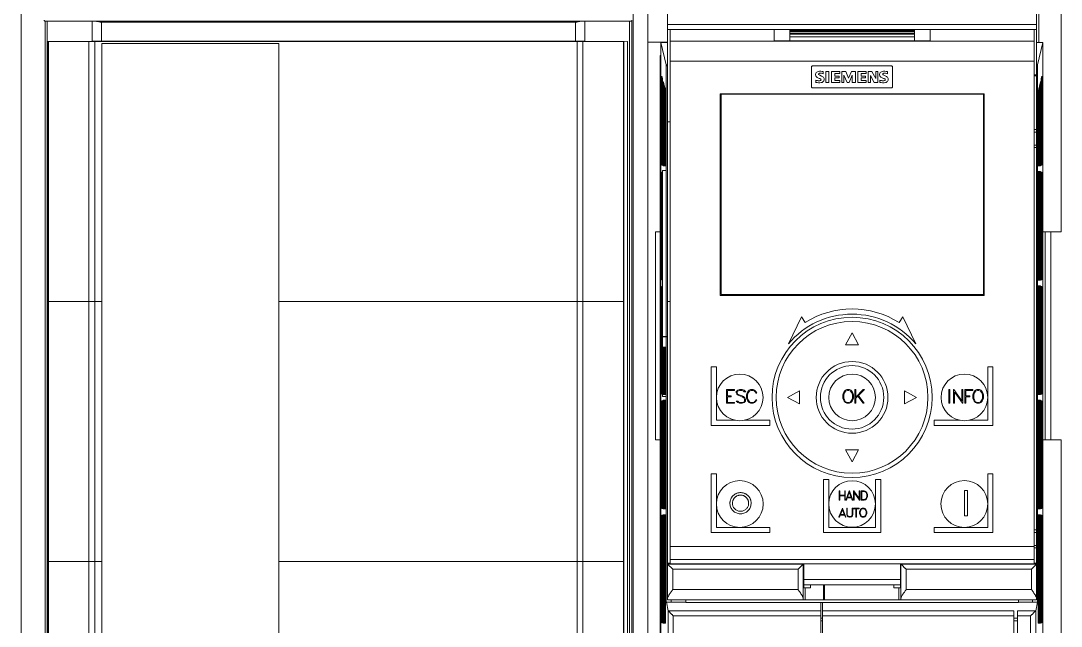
# Model space of a CAD drawing. Header units: millimetres. Extents: x 37984 to 70752, y 14140 to 37584.
# Drawn here: x 39646.4 to 39846.5, y 19524.9 to 19641.3 of the extents above; entities that cross this region are included whole.
import ezdxf

# ---------------------------------------------------------------- set-up
doc = ezdxf.new("R2010")
doc.units = ezdxf.units.MM
doc.set_wipeout_variables(frame=1)
doc.layers.add('000-PI-Oprema', color=30, linetype='Continuous', lineweight=5)
doc.layers.add('000-SI-Oprema', color=30, linetype='Continuous', lineweight=5)

# ---------------------------------------------------------------- blocks, each defined once
blk = doc.blocks.new('6SL3220-3YE3X-1XXX')
blk.add_wipeout([(0, 31.9), (0, 165.4), (35.74, 165.4), (34.64, 166.78), (33.18, 167.6), (31.4, 167.91), (-3.6, 167.91), (-3.6, 169.1), (-3.53, 170.1), (-3.38, 170.1), (-3.38, 171.1), (-3.5, 171.1), (-3.5, 606.71), (2.92, 606.71), (2.92, 618.6), (26.16, 618.6), (26.6, 623.52), (27.58, 624.49), (28.9, 624.9), (163.9, 624.9), (165.22, 624.49), (166.2, 623.52), (166.64, 618.6), (189.88, 618.6), (189.88, 606.71), (196.5, 606.7), (196.5, 474.4), (194.75, 474.4), (194.5, 434.4), (196.5, 434.4), (196.5, 171.1), (196.18, 171.1), (196.18, 170.1), (196.33, 170.1), (196.4, 169.1), (196.4, 167.91), (161.4, 167.91), (159.72, 167.62), (158.17, 166.74), (157.06, 165.4), (193, 165.4), (193, 35.9), (192.76, 34.29), (192.04, 32.94), (191.99, 32.98), (190.9, 31.83), (189.54, 31.15), (188, 30.9), (148.9, 30.9), (148.9, 29.9), (147.75, 29.69), (146.78, 29.02), (146.12, 28.05), (145.9, 26.9), (145.9, 12.9), (146.12, 11.74), (146.78, 10.78), (147.73, 10.14), (148.9, 9.9), (150.07, 9.66), (151.02, 9.02), (151.69, 8.04), (151.9, 6.9), (151.9, 5.1), (151.64, 3.84), (150.92, 2.84), (149.8, 2.2), (146.1, 1.1), (142.4, 0), (141.5, -0.1), (136.4, -0.1), (135.5, 0), (128.1, 2.2), (126.98, 2.83), (126.27, 3.9), (126, 5.1), (126, 6.9), (126.23, 8.05), (126.88, 9.02), (127.88, 9.67), (130.13, 10.13), (131.12, 10.78), (131.77, 11.73), (132, 12.9), (132, 26.9), (131.76, 28.05), (131.12, 29.02), (130.13, 29.68), (129, 29.9), (129, 30.9), (57.3, 30.9), (57.3, 29.9), (56.17, 29.68), (55.18, 29.02), (54.56, 28.04), (54.3, 26.9), (54.3, 12.9), (54.54, 11.72), (55.18, 10.78), (56.19, 10.11), (57.3, 9.9), (58.5, 9.65), (59.42, 9.02), (60.05, 8.05), (60.3, 6.9), (60.3, 5.1), (60.06, 3.82), (59.27, 2.78), (58.2, 2.2), (54.5, 1.1), (50.8, 0), (49.9, -0.1), (44.8, -0.1), (43.9, 0), (40.2, 1.1), (36.5, 2.2), (35.4, 2.83), (34.66, 3.82), (34.4, 5.06), (34.4, 6.9), (34.62, 8.03), (35.28, 9.02), (36.29, 9.68), (37.4, 9.9), (38.55, 10.11), (39.52, 10.78), (40.17, 11.76), (40.4, 12.9), (40.4, 26.9), (40.17, 28.06), (39.52, 29.02), (38.55, 29.69), (37.4, 29.9), (37.4, 30.9), (3, 30.9), (1.42, 31.15)]).dxf.layer = '000-PI-Oprema'
at = {"layer": '000-PI-Oprema', "ltscale": 0.25}
for p, q in [((-3.5, 171.1), (-3.5, 606.7)), ((196.5, 474.4), (196.5, 606.7)), ((114.19, 510.9), (114.19, 553.41)), ((114.2, 209.5), (114.2, 539.87)), ((117, 383.1), (117, 539.87)), ((192.2, 510.8), (192.2, 539.87)), ((120.78, 403.6), (120.78, 516.53)), ((191.78, 490.6), (191.78, 516.53)), ((0.93, 514.9), (113.95, 514.9)), ((1.1, 177.57), (1.1, 514.9)), ((1.5, 177.64), (1.5, 514.9)), ((10.1, 511.09), (10.1, 514.9)), ((10.94, 514.9), (10.82, 514.9)), ((11.05, 514.88), (10.94, 514.9)), ((11.17, 514.87), (11.05, 514.88)), ((11.29, 514.84), (11.17, 514.87)), ((11.42, 514.82), (11.29, 514.84)), ((11.54, 514.79), (11.42, 514.82)), ((11.66, 514.76), (11.54, 514.79)), ((11.78, 514.73), (11.66, 514.76)), ((11.9, 514.7), (11.78, 514.73)), ((11.9, 514.7), (103.1, 514.7)), ((11.9, 511.1), (11.9, 514.7)), ((103.1, 514.7), (103.22, 514.73)), ((103.1, 511.1), (103.1, 514.7)), ((103.22, 514.73), (103.34, 514.76)), ((103.34, 514.76), (103.46, 514.79)), ((103.46, 514.79), (103.58, 514.82)), ((103.58, 514.82), (103.71, 514.84)), ((103.71, 514.84), (103.83, 514.87)), ((103.83, 514.87), (103.95, 514.88)), ((103.95, 514.88), (104.06, 514.9)), ((104.06, 514.9), (104.18, 514.9)), ((104.9, 511.09), (104.9, 514.9)), ((113.5, 209.5), (113.5, 514.9)), ((113.9, 209.5), (113.9, 514.9)), ((120.78, 514.3), (191.78, 514.3)), ((120.78, 513.3), (121.28, 513.3)), ((121.28, 513.35), (191.28, 513.35)), ((121.28, 410.56), (121.28, 513.35)), ((141.28, 511.15), (141.28, 513.35)), ((144.28, 513.29), (168.28, 513.29)), ((144.28, 511.15), (144.28, 513.29)), ((144.28, 513.28), (168.28, 513.28)), ((144.28, 513.17), (168.28, 513.17)), ((144.28, 512.97), (168.28, 512.97)), ((144.28, 512.96), (168.28, 512.96)), ((144.28, 512.86), (168.28, 512.86)), ((144.28, 512.55), (168.28, 512.55)), ((144.28, 512.53), (168.28, 512.53)), ((144.28, 512.44), (168.28, 512.44)), ((168.28, 512.97), (168.28, 513.29)), ((168.28, 512.96), (168.28, 512.97)), ((168.28, 512.86), (168.28, 512.96)), ((168.28, 512.55), (168.28, 512.86)), ((168.28, 512.53), (168.28, 512.55)), ((168.28, 512.44), (168.28, 512.53)), ((168.28, 511.93), (168.28, 512.44)), ((171.28, 511.15), (171.28, 513.35)), ((191.28, 410.56), (191.28, 513.35)), ((191.28, 513.3), (191.78, 513.3)), ((1.62, 511), (112.38, 511)), ((1.62, 211), (1.62, 511)), ((1.7, 211), (1.7, 511)), ((10.1, 511.09), (1.91, 511)), ((9.5, 211), (9.5, 511)), ((10.61, 211), (10.61, 511)), ((11.9, 511.1), (103.1, 511.1)), ((12, 510.6), (46, 510.6)), ((12, 211.6), (12, 510.6)), ((46, 211.6), (46, 510.6)), ((103.39, 211), (103.39, 511)), ((104.5, 211), (104.5, 511)), ((113.09, 511), (104.9, 511.09)), ((112.3, 211), (112.3, 511)), ((112.38, 211), (112.38, 511)), ((113.09, 211), (113.09, 511)), ((114.19, 510.9), (114.2, 510.9)), ((117, 510.9), (120.78, 510.9)), ((120.54, 506.5), (119.5, 510.8)), ((119.5, 510.8), (120.78, 510.8)), ((119.5, 372.3), (119.5, 510.8)), ((121.28, 511.06), (191.28, 511.06)), ((141.28, 511.15), (171.28, 511.15)), ((144.28, 511.93), (168.28, 511.93)), ((168.28, 511.15), (168.28, 511.93)), ((191.78, 510.8), (193, 510.8)), ((191.96, 506.5), (193, 510.8)), ((193, 372.3), (193, 510.8)), ((119.4, 508.3), (119.5, 508.3)), ((119.4, 372.3), (119.4, 508.3)), ((120.54, 506.5), (120.78, 506.5)), ((120.55, 506.46), (120.54, 506.5)), ((120.58, 506.43), (120.55, 506.46)), ((120.55, 486.2), (120.55, 506.46)), ((120.61, 506.4), (120.58, 506.43)), ((120.65, 506.36), (120.61, 506.4)), ((120.69, 506.32), (120.65, 506.36)), ((120.78, 506.23), (120.69, 506.32)), ((121.28, 507.25), (191.28, 507.25)), ((148.68, 506.31), (163.88, 506.31)), ((191.78, 506.5), (191.96, 506.5)), ((191.78, 506.29), (191.81, 506.32)), ((191.81, 506.32), (191.85, 506.35)), ((191.85, 506.35), (191.88, 506.38)), ((191.88, 506.38), (191.91, 506.41)), ((191.91, 506.41), (191.93, 506.44)), ((191.93, 506.44), (191.95, 506.46)), ((191.96, 506.5), (191.95, 506.46)), ((191.95, 403.2), (191.95, 506.46)), ((119.82, 503.92), (119.72, 504.32)), ((119.72, 487.2), (119.72, 504.32)), ((148.48, 502.31), (148.48, 506.1)), ((150.43, 504.37), (150.05, 504.54)), ((150.74, 504.81), (150.74, 505.22)), ((151.22, 505.23), (151.84, 505.23)), ((151.22, 503.1), (151.22, 505.23)), ((151.84, 503.1), (151.84, 505.23)), ((152.34, 505.23), (153.92, 505.23)), ((152.34, 503.1), (152.34, 505.23)), ((152.97, 504.85), (153.92, 504.85)), ((152.97, 504.37), (152.97, 504.85)), ((152.97, 504.37), (153.8, 504.37)), ((153.8, 504), (153.8, 504.37)), ((153.92, 504.85), (153.92, 505.23)), ((154.3, 505.23), (155.07, 505.23)), ((154.3, 503.1), (154.3, 505.23)), ((155.31, 503.1), (154.72, 504.51)), ((154.72, 503.1), (154.72, 504.51)), ((155.62, 503.94), (155.07, 505.23)), ((155.62, 503.94), (156.17, 505.23)), ((155.71, 503.1), (156.31, 504.51)), ((156.17, 505.23), (156.93, 505.23)), ((156.31, 503.1), (156.31, 504.51)), ((156.93, 503.1), (156.93, 505.23)), ((157.41, 505.23), (158.98, 505.23)), ((157.41, 503.1), (157.41, 505.23)), ((158.03, 504.85), (158.98, 504.85)), ((158.03, 504.37), (158.03, 504.85)), ((158.03, 504.37), (158.86, 504.37)), ((158.86, 504), (158.86, 504.37)), ((158.98, 504.85), (158.98, 505.23)), ((159.36, 505.23), (160.06, 505.23)), ((159.36, 503.1), (159.36, 505.23)), ((160.56, 503.1), (159.8, 504.46)), ((159.8, 503.1), (159.8, 504.46)), ((160.82, 503.9), (160.06, 505.23)), ((160.82, 505.23), (161.23, 505.23)), ((160.82, 503.9), (160.82, 505.23)), ((161.23, 503.1), (161.23, 505.23)), ((162.76, 504.37), (162.38, 504.54)), ((163.07, 504.81), (163.07, 505.22)), ((164.08, 502.31), (164.08, 506.1)), ((191.28, 504.6), (191.78, 504.6)), ((191.28, 504.4), (191.78, 504.4)), ((192.68, 503.92), (192.78, 504.32)), ((192.78, 487.2), (192.78, 504.32)), ((119.82, 487.2), (119.82, 503.92)), ((120.06, 502.92), (119.96, 503.33)), ((119.96, 487.1), (119.96, 503.33)), ((120.06, 487.1), (120.06, 502.92)), ((120.18, 502.43), (120.08, 502.83)), ((120.08, 487.1), (120.08, 502.83)), ((120.18, 487.1), (120.18, 502.43)), ((120.3, 501.94), (120.2, 502.34)), ((120.2, 487.1), (120.2, 502.34)), ((149.28, 503.15), (149.28, 503.59)), ((151.22, 503.1), (151.84, 503.1)), ((152.34, 503.1), (153.92, 503.1)), ((152.97, 504), (153.8, 504)), ((152.97, 503.5), (152.97, 504)), ((152.97, 503.5), (153.92, 503.5)), ((153.92, 503.1), (153.92, 503.5)), ((154.3, 503.1), (154.72, 503.1)), ((155.31, 503.1), (155.71, 503.1)), ((156.31, 503.1), (156.93, 503.1)), ((157.41, 503.1), (158.98, 503.1)), ((158.03, 504), (158.86, 504)), ((158.03, 503.5), (158.03, 504)), ((158.03, 503.5), (158.98, 503.5)), ((158.98, 503.1), (158.98, 503.5)), ((159.36, 503.1), (159.8, 503.1)), ((160.56, 503.1), (161.23, 503.1)), ((161.62, 503.15), (161.62, 503.59)), ((192.2, 501.94), (192.3, 502.34)), ((192.3, 487.1), (192.3, 502.34)), ((192.32, 502.43), (192.42, 502.83)), ((192.32, 487.1), (192.32, 502.43)), ((192.42, 487.1), (192.42, 502.83)), ((192.44, 502.92), (192.54, 503.33)), ((192.44, 487.1), (192.44, 502.92)), ((192.54, 487.1), (192.54, 503.33)), ((192.68, 487.2), (192.68, 503.92)), ((120.3, 487.1), (120.3, 501.94)), ((120.42, 501.44), (120.32, 501.85)), ((120.32, 487.1), (120.32, 501.85)), ((120.42, 487.1), (120.42, 501.44)), ((130.88, 500.96), (181.68, 500.96)), ((130.88, 462.15), (130.88, 500.96)), ((131.08, 500.85), (181.58, 500.85)), ((131.08, 462.36), (131.08, 500.85)), ((148.68, 502.1), (163.88, 502.1)), ((181.58, 462.36), (181.58, 500.85)), ((181.68, 462.15), (181.68, 500.96)), ((192.08, 501.44), (192.18, 501.85)), ((192.08, 487.1), (192.08, 501.44)), ((192.18, 487.1), (192.18, 501.85)), ((192.2, 487.1), (192.2, 501.94)), ((120.78, 495.53), (121.28, 495.53)), ((191.28, 494.1), (191.78, 494.1)), ((191.28, 493.6), (191.78, 493.6)), ((191.28, 491.1), (191.78, 491.1)), ((191.28, 490.6), (191.78, 490.6)), ((191.78, 417.1), (191.78, 490.6)), ((119.72, 487.2), (119.82, 487.2)), ((119.96, 487.1), (120.06, 487.1)), ((120.08, 487.1), (120.18, 487.1)), ((120.2, 487.1), (120.3, 487.1)), ((120.32, 487.1), (120.42, 487.1)), ((192.08, 487.1), (192.18, 487.1)), ((192.2, 487.1), (192.3, 487.1)), ((192.32, 487.1), (192.42, 487.1)), ((192.44, 487.1), (192.54, 487.1)), ((192.68, 487.2), (192.78, 487.2)), ((119.72, 485.9), (119.8, 485.9)), ((119.72, 465.2), (119.72, 485.9)), ((119.8, 486.2), (120.55, 486.2)), ((119.8, 454.3), (119.8, 486.2)), ((120.5, 454.3), (120.5, 486.2)), ((192.08, 486), (192.18, 486)), ((192.08, 465.1), (192.08, 486)), ((192.18, 465.1), (192.18, 486)), ((192.2, 486), (192.3, 486)), ((192.2, 465.1), (192.2, 486)), ((192.3, 465.1), (192.3, 486)), ((192.32, 486), (192.42, 486)), ((192.32, 465.1), (192.32, 486)), ((192.42, 465.1), (192.42, 486)), ((192.44, 486), (192.54, 486)), ((192.44, 465.1), (192.44, 486)), ((192.54, 465.1), (192.54, 486)), ((192.68, 485.9), (192.78, 485.9)), ((192.68, 465.2), (192.68, 485.9)), ((192.78, 465.2), (192.78, 485.9)), ((118.5, 474.4), (119.5, 474.4)), ((118.5, 434.4), (118.5, 474.4)), ((193, 474.4), (196.5, 474.4)), ((193.4, 434.4), (193.4, 474.4)), ((194.5, 434.4), (194.5, 474.4)), ((119.72, 465.2), (119.8, 465.2)), ((192.08, 465.1), (192.18, 465.1)), ((192.2, 465.1), (192.3, 465.1)), ((192.32, 465.1), (192.42, 465.1)), ((192.44, 465.1), (192.54, 465.1)), ((192.68, 465.2), (192.78, 465.2)), ((119.72, 463.9), (119.8, 463.9)), ((119.72, 443.2), (119.72, 463.9)), ((131.08, 462.36), (181.58, 462.36)), ((192.08, 464), (192.18, 464)), ((192.08, 443.1), (192.08, 464)), ((192.18, 443.1), (192.18, 464)), ((192.2, 464), (192.3, 464)), ((192.2, 443.1), (192.2, 464)), ((192.3, 443.1), (192.3, 464)), ((192.32, 464), (192.42, 464)), ((192.32, 443.1), (192.32, 464)), ((192.42, 443.1), (192.42, 464)), ((192.44, 464), (192.54, 464)), ((192.44, 443.1), (192.44, 464)), ((192.54, 443.1), (192.54, 464)), ((192.68, 463.9), (192.78, 463.9)), ((192.68, 443.2), (192.68, 463.9)), ((192.78, 443.2), (192.78, 463.9)), ((1.62, 461), (12, 461)), ((46, 461), (103.39, 461)), ((46, 461), (103.39, 461)), ((103.39, 461), (104.5, 461)), ((103.39, 461), (104.5, 461)), ((104.5, 461), (112.3, 461)), ((104.5, 461), (112.3, 461)), ((112.3, 461), (112.38, 461)), ((112.3, 461), (112.38, 461)), ((120.78, 461.03), (121.28, 461.03)), ((130.88, 462.15), (181.68, 462.15)), ((144.03, 452.86), (146.53, 458.06)), ((147.23, 456.95), (146.53, 458.06)), ((165.33, 456.95), (166.03, 458.06)), ((168.53, 452.86), (166.03, 458.06)), ((119.8, 454.3), (120.78, 454.3)), ((119.82, 454.2), (119.82, 454.3)), ((119.88, 454.2), (119.88, 454.3)), ((155.03, 452.65), (156.28, 454.95)), ((157.53, 452.65), (156.28, 454.95)), ((119.8, 454.2), (120.78, 454.2)), ((119.8, 442.7), (119.8, 454.2)), ((120.5, 442.7), (120.5, 454.2)), ((155.03, 452.65), (157.53, 452.65)), ((119.89, 452.2), (119.99, 452.2)), ((119.89, 443.1), (119.89, 452.2)), ((119.99, 443.1), (119.99, 452.2)), ((120.01, 452.2), (120.12, 452.2)), ((120.01, 443.1), (120.01, 452.2)), ((120.12, 443.1), (120.12, 452.2)), ((120.14, 452.2), (120.24, 452.2)), ((120.14, 443.1), (120.14, 452.2)), ((120.24, 443.1), (120.24, 452.2)), ((120.27, 452.2), (120.37, 452.2)), ((120.27, 443.1), (120.27, 452.2)), ((120.37, 443.1), (120.37, 452.2)), ((129.18, 448.45), (130.18, 448.45)), ((129.18, 437.15), (129.18, 448.45)), ((130.18, 438.15), (130.18, 448.45)), ((182.38, 448.45), (183.38, 448.45)), ((182.38, 438.15), (182.38, 448.45)), ((183.38, 437.15), (183.38, 448.45)), ((119.72, 443.2), (119.8, 443.2)), ((119.8, 442.7), (120.55, 442.7)), ((119.89, 443.1), (119.99, 443.1)), ((120.01, 443.1), (120.12, 443.1)), ((120.14, 443.1), (120.24, 443.1)), ((120.27, 443.1), (120.37, 443.1)), ((120.55, 403.2), (120.55, 442.7)), ((132.11, 444.07), (133.65, 444.07)), ((132.11, 441.42), (132.11, 444.07)), ((132.29, 443.89), (133.65, 443.89)), ((132.29, 442.83), (132.29, 443.89)), ((132.29, 442.83), (133.03, 442.83)), ((132.29, 442.66), (133.03, 442.66)), ((132.29, 441.6), (132.29, 442.66)), ((133.03, 442.66), (133.03, 442.83)), ((133.65, 443.89), (133.65, 444.07)), ((134.01, 443.68), (134.28, 443.94)), ((134.01, 443.41), (134.01, 443.68)), ((134.14, 443.16), (134.01, 443.41)), ((134.27, 443.03), (134.14, 443.16)), ((134.19, 443.66), (134.3, 443.77)), ((134.19, 443.43), (134.19, 443.66)), ((134.31, 443.2), (134.19, 443.43)), ((134.53, 442.9), (134.27, 443.03)), ((134.28, 443.94), (134.66, 444.07)), ((134.3, 443.77), (134.66, 443.89)), ((134.55, 443.08), (134.31, 443.2)), ((135.14, 442.66), (134.53, 442.9)), ((135.17, 442.83), (134.55, 443.08)), ((134.66, 444.07), (135.16, 444.07)), ((134.66, 443.89), (135.15, 443.89)), ((135.34, 442.56), (135.14, 442.66)), ((135.38, 443.77), (135.15, 443.89)), ((135.54, 443.94), (135.16, 444.07)), ((135.42, 442.71), (135.17, 442.83)), ((135.38, 442.53), (135.34, 442.56)), ((135.51, 443.64), (135.38, 443.77)), ((135.5, 442.42), (135.38, 442.53)), ((135.57, 442.56), (135.42, 442.71)), ((135.62, 442.18), (135.5, 442.42)), ((135.51, 443.64), (135.84, 443.64)), ((135.84, 443.64), (135.54, 443.94)), ((135.67, 442.45), (135.57, 442.56)), ((135.8, 442.2), (135.67, 442.45)), ((136, 443.05), (136.13, 443.43)), ((136, 442.43), (136, 443.05)), ((136.13, 442.06), (136, 442.43)), ((136.13, 443.43), (136.25, 443.69)), ((136.18, 443.05), (136.3, 443.41)), ((136.18, 442.44), (136.18, 443.05)), ((136.3, 442.08), (136.18, 442.44)), ((136.25, 443.69), (136.51, 443.94)), ((136.3, 443.41), (136.54, 443.77)), ((136.51, 443.94), (136.76, 444.07)), ((136.54, 443.77), (136.78, 443.89)), ((136.76, 444.07), (137.27, 444.07)), ((136.78, 443.89), (137.26, 443.89)), ((137.49, 443.77), (137.26, 443.89)), ((137.53, 443.94), (137.27, 444.07)), ((137.61, 443.65), (137.49, 443.77)), ((137.78, 443.69), (137.53, 443.94)), ((137.74, 443.4), (137.61, 443.65)), ((137.74, 443.4), (137.93, 443.4)), ((137.93, 443.4), (137.78, 443.69)), ((143.88, 442.56), (146.18, 443.81)), ((146.18, 441.31), (143.88, 442.56)), ((146.18, 441.31), (146.18, 443.81)), ((154.5, 443.05), (154.63, 443.43)), ((154.5, 442.43), (154.5, 443.05)), ((154.63, 442.06), (154.5, 442.43)), ((154.63, 443.43), (154.75, 443.69)), ((154.67, 443.05), (154.8, 443.41)), ((154.67, 442.44), (154.67, 443.05)), ((154.8, 442.08), (154.67, 442.44)), ((154.75, 443.69), (155, 443.94)), ((154.8, 443.41), (155.04, 443.77)), ((155, 443.94), (155.26, 444.07)), ((155.04, 443.77), (155.39, 443.89)), ((155.26, 444.07), (155.77, 444.07)), ((155.39, 443.89), (155.63, 443.89)), ((155.99, 443.77), (155.63, 443.89)), ((156.02, 443.94), (155.77, 444.07)), ((156.23, 443.41), (155.99, 443.77)), ((156.28, 443.69), (156.02, 443.94)), ((156.35, 443.05), (156.23, 443.41)), ((156.23, 442.08), (156.35, 442.44)), ((156.4, 443.43), (156.28, 443.69)), ((156.35, 442.44), (156.35, 443.05)), ((156.53, 443.05), (156.4, 443.43)), ((156.4, 442.06), (156.53, 442.43)), ((156.53, 442.43), (156.53, 443.05)), ((156.82, 444.07), (157, 444.07)), ((156.82, 441.42), (156.82, 444.07)), ((157, 442.62), (158.44, 444.07)), ((157, 442.62), (157, 444.07)), ((157, 442.43), (157.12, 442.56)), ((157, 441.42), (157, 442.43)), ((157.12, 442.56), (157.39, 442.82)), ((157.58, 442.56), (157.39, 442.82)), ((157.5, 442.92), (158.64, 444.07)), ((157.78, 442.56), (157.5, 442.92)), ((158.44, 441.42), (157.58, 442.56)), ((158.63, 441.42), (157.78, 442.56)), ((158.44, 444.07), (158.64, 444.07)), ((168.68, 442.56), (166.38, 443.81)), ((166.38, 441.31), (166.38, 443.81)), ((166.38, 441.31), (168.68, 442.56)), ((174.91, 444.07), (175.08, 444.07)), ((174.91, 441.42), (174.91, 444.07)), ((175.08, 441.42), (175.08, 444.07)), ((175.81, 444.07), (175.85, 444.07)), ((175.81, 441.42), (175.81, 444.07)), ((176.94, 442.56), (175.85, 444.07)), ((176.73, 442.56), (175.98, 443.58)), ((175.98, 441.42), (175.98, 443.58)), ((177.55, 441.42), (176.73, 442.56)), ((177.42, 441.9), (176.94, 442.56)), ((177.42, 444.07), (177.59, 444.07)), ((177.42, 441.9), (177.42, 444.07)), ((177.59, 441.42), (177.59, 444.07)), ((177.99, 444.07), (179.53, 444.07)), ((177.99, 441.42), (177.99, 444.07)), ((178.17, 443.89), (179.53, 443.89)), ((178.17, 442.83), (178.17, 443.89)), ((178.17, 442.83), (178.91, 442.83)), ((178.17, 442.66), (178.91, 442.66)), ((178.17, 442.56), (178.17, 442.66)), ((178.17, 441.42), (178.17, 442.56)), ((178.91, 442.66), (178.91, 442.83)), ((179.5, 443.05), (179.63, 443.43)), ((179.5, 442.43), (179.5, 443.05)), ((179.63, 442.06), (179.5, 442.43)), ((179.53, 443.89), (179.53, 444.07)), ((179.63, 443.43), (179.75, 443.69)), ((179.68, 443.05), (179.8, 443.41)), ((179.68, 442.44), (179.68, 443.05)), ((179.8, 442.08), (179.68, 442.44)), ((179.75, 443.69), (180.01, 443.94)), ((179.8, 443.41), (180.04, 443.77)), ((180.01, 443.94), (180.26, 444.07)), ((180.04, 443.77), (180.4, 443.89)), ((180.26, 444.07), (180.77, 444.07)), ((180.4, 443.89), (180.64, 443.89)), ((181, 443.77), (180.64, 443.89)), ((181.03, 443.94), (180.77, 444.07)), ((181.24, 443.41), (181, 443.77)), ((181.28, 443.69), (181.03, 443.94)), ((181.36, 443.05), (181.24, 443.41)), ((181.24, 442.08), (181.36, 442.44)), ((181.41, 443.43), (181.28, 443.69)), ((181.36, 442.44), (181.36, 443.05)), ((181.53, 443.05), (181.41, 443.43)), ((181.41, 442.06), (181.53, 442.43)), ((181.53, 442.43), (181.53, 443.05)), ((192.08, 443.1), (192.18, 443.1)), ((192.2, 443.1), (192.3, 443.1)), ((192.32, 443.1), (192.42, 443.1)), ((192.44, 443.1), (192.54, 443.1)), ((192.68, 443.2), (192.78, 443.2)), ((119.72, 441.9), (119.82, 441.9)), ((119.72, 421.2), (119.72, 441.9)), ((119.82, 421.2), (119.82, 441.9)), ((119.96, 442), (120.06, 442)), ((119.96, 421.1), (119.96, 442)), ((120.06, 421.1), (120.06, 442)), ((120.08, 442), (120.18, 442)), ((120.08, 421.1), (120.08, 442)), ((120.18, 421.1), (120.18, 442)), ((120.2, 442), (120.3, 442)), ((120.2, 421.1), (120.2, 442)), ((120.3, 421.1), (120.3, 442)), ((120.32, 442), (120.42, 442)), ((120.32, 421.1), (120.32, 442)), ((120.42, 421.1), (120.42, 442)), ((132.11, 441.42), (133.65, 441.42)), ((132.29, 441.6), (133.65, 441.6)), ((133.65, 441.42), (133.65, 441.6)), ((134.28, 441.55), (133.98, 441.84)), ((133.98, 441.84), (134.3, 441.84)), ((134.66, 441.42), (134.28, 441.55)), ((134.43, 441.72), (134.3, 441.84)), ((134.67, 441.6), (134.43, 441.72)), ((134.66, 441.42), (135.16, 441.42)), ((134.67, 441.6), (135.15, 441.6)), ((135.15, 441.6), (135.51, 441.72)), ((135.16, 441.42), (135.54, 441.55)), ((135.51, 441.72), (135.62, 441.83)), ((135.54, 441.55), (135.8, 441.81)), ((135.62, 441.83), (135.62, 442.18)), ((135.8, 441.81), (135.8, 442.2)), ((136.25, 441.8), (136.13, 442.06)), ((136.51, 441.55), (136.25, 441.8)), ((136.54, 441.71), (136.3, 442.08)), ((136.76, 441.42), (136.51, 441.55)), ((136.78, 441.6), (136.54, 441.71)), ((136.76, 441.42), (137.27, 441.42)), ((136.78, 441.6), (137.26, 441.6)), ((137.26, 441.6), (137.49, 441.72)), ((137.27, 441.42), (137.53, 441.55)), ((137.49, 441.72), (137.61, 441.83)), ((137.53, 441.55), (137.78, 441.8)), ((137.61, 441.83), (137.74, 442.09)), ((137.74, 442.09), (137.93, 442.09)), ((137.78, 441.8), (137.93, 442.09)), ((154.75, 441.8), (154.63, 442.06)), ((155, 441.55), (154.75, 441.8)), ((155.04, 441.72), (154.8, 442.08)), ((155.26, 441.42), (155, 441.55)), ((155.39, 441.6), (155.04, 441.72)), ((155.26, 441.42), (155.77, 441.42)), ((155.39, 441.6), (155.66, 441.6)), ((155.66, 441.6), (155.99, 441.72)), ((155.77, 441.42), (156.02, 441.55)), ((155.99, 441.72), (156.23, 442.08)), ((156.02, 441.55), (156.28, 441.8)), ((156.28, 441.8), (156.4, 442.06)), ((156.82, 441.42), (157, 441.42)), ((158.44, 441.42), (158.63, 441.42)), ((174.91, 441.42), (175.08, 441.42)), ((175.81, 441.42), (175.98, 441.42)), ((177.55, 441.42), (177.59, 441.42)), ((177.99, 441.42), (178.17, 441.42)), ((179.75, 441.8), (179.63, 442.06)), ((180.01, 441.55), (179.75, 441.8)), ((180.04, 441.72), (179.8, 442.08)), ((180.26, 441.42), (180.01, 441.55)), ((180.4, 441.6), (180.04, 441.72)), ((180.26, 441.42), (180.77, 441.42)), ((180.4, 441.6), (180.67, 441.6)), ((180.67, 441.6), (181, 441.72)), ((180.77, 441.42), (181.03, 441.55)), ((181, 441.72), (181.24, 442.08)), ((181.03, 441.55), (181.28, 441.8)), ((181.28, 441.8), (181.41, 442.06)), ((192.08, 442), (192.18, 442)), ((192.08, 421.1), (192.08, 442)), ((192.18, 421.1), (192.18, 442)), ((192.2, 442), (192.3, 442)), ((192.2, 421.1), (192.2, 442)), ((192.3, 421.1), (192.3, 442)), ((192.32, 442), (192.42, 442)), ((192.32, 421.1), (192.32, 442)), ((192.42, 421.1), (192.42, 442)), ((192.44, 442), (192.54, 442)), ((192.44, 421.1), (192.44, 442)), ((192.54, 421.1), (192.54, 442)), ((192.68, 441.9), (192.78, 441.9)), ((192.68, 421.2), (192.68, 441.9)), ((192.78, 421.2), (192.78, 441.9)), ((129.18, 437.15), (140.48, 437.15)), ((130.18, 438.15), (133.84, 438.15)), ((135.52, 438.15), (140.48, 438.15)), ((140.48, 437.15), (140.48, 438.15)), ((172.08, 438.15), (177.04, 438.15)), ((172.08, 437.15), (172.08, 438.15)), ((172.08, 437.15), (183.38, 437.15)), ((178.72, 438.15), (182.38, 438.15)), ((118.5, 434.4), (119.5, 434.4)), ((193, 434.4), (196.5, 434.4)), ((196.5, 171.1), (196.5, 434.4)), ((156.28, 430.15), (155.03, 432.45)), ((155.03, 432.45), (157.53, 432.45)), ((156.28, 430.15), (157.53, 432.45)), ((129.18, 427.86), (130.18, 427.86)), ((129.18, 416.56), (129.18, 427.86)), ((130.18, 417.56), (130.18, 427.86)), ((150.78, 426.75), (151.78, 426.75)), ((150.78, 416.56), (150.78, 426.75)), ((151.78, 417.56), (151.78, 426.75)), ((160.78, 426.75), (161.78, 426.75)), ((160.78, 417.56), (160.78, 426.75)), ((161.78, 416.56), (161.78, 426.75)), ((182.38, 427.86), (183.38, 427.86)), ((182.38, 422.06), (182.38, 427.86)), ((183.38, 416.56), (183.38, 427.86)), ((134.39, 424.2), (134.49, 424.22)), ((134.49, 424.22), (134.59, 424.23)), ((134.59, 424.23), (134.69, 424.24)), ((134.69, 424.24), (134.78, 424.25)), ((134.78, 424.25), (134.88, 424.25)), ((134.97, 424.24), (134.88, 424.25)), ((135.07, 424.23), (134.97, 424.24)), ((135.17, 424.22), (135.07, 424.23)), ((135.26, 424.2), (135.17, 424.22)), ((153.79, 424.56), (153.9, 424.56)), ((153.79, 422.8), (153.79, 424.56)), ((153.9, 423.74), (153.9, 424.56)), ((154.86, 424.56), (154.98, 424.56)), ((154.86, 423.74), (154.86, 424.56)), ((154.98, 422.8), (154.98, 424.56)), ((155.07, 422.8), (155.74, 424.56)), ((155.39, 423.34), (155.75, 424.25)), ((155.74, 424.56), (155.76, 424.56)), ((156.11, 423.34), (155.75, 424.25)), ((156.44, 422.8), (155.76, 424.56)), ((156.57, 424.56), (156.6, 424.56)), ((156.57, 422.8), (156.57, 424.56)), ((157.65, 423.12), (156.6, 424.56)), ((157.74, 422.8), (156.69, 424.24)), ((156.69, 422.8), (156.69, 424.24)), ((157.65, 424.56), (157.77, 424.56)), ((157.65, 423.12), (157.65, 424.56)), ((157.77, 422.8), (157.77, 424.56)), ((158.03, 424.56), (158.63, 424.56)), ((158.03, 422.8), (158.03, 424.56)), ((158.15, 424.44), (158.61, 424.44)), ((158.15, 422.92), (158.15, 424.44)), ((158.82, 424.37), (158.61, 424.44)), ((158.87, 424.48), (158.63, 424.56)), ((158.96, 424.24), (158.82, 424.37)), ((159.1, 423.87), (158.96, 424.24)), ((159.22, 423.89), (159.09, 424.22)), ((177.88, 424.65), (178.46, 424.65)), ((177.88, 419.75), (177.88, 424.65)), ((178.46, 419.75), (178.46, 424.65)), ((132.79, 422.3), (132.8, 422.4)), ((132.79, 422.2), (132.79, 422.3)), ((132.8, 422.4), (132.81, 422.49)), ((132.81, 422.49), (132.83, 422.59)), ((132.83, 422.59), (132.85, 422.69)), ((132.85, 422.69), (132.87, 422.79)), ((132.87, 422.79), (132.9, 422.88)), ((132.9, 422.88), (132.94, 422.97)), ((132.94, 422.97), (132.98, 423.07)), ((132.98, 423.07), (133.02, 423.16)), ((133.02, 423.16), (133.07, 423.24)), ((133.07, 423.24), (133.13, 423.33)), ((133.13, 423.33), (133.18, 423.41)), ((133.18, 423.41), (133.24, 423.49)), ((133.24, 423.49), (133.3, 423.56)), ((133.27, 422.2), (133.28, 422.28)), ((133.28, 422.35), (133.29, 422.43)), ((133.28, 422.28), (133.28, 422.35)), ((133.29, 422.43), (133.3, 422.5)), ((133.3, 423.56), (133.37, 423.63)), ((133.3, 422.5), (133.32, 422.57)), ((133.32, 422.57), (133.34, 422.65)), ((133.34, 422.65), (133.36, 422.72)), ((133.36, 422.72), (133.39, 422.79)), ((133.37, 423.63), (133.44, 423.7)), ((133.39, 422.79), (133.42, 422.86)), ((133.42, 422.86), (133.45, 422.93)), ((133.44, 423.7), (133.51, 423.76)), ((133.45, 422.93), (133.49, 423)), ((133.49, 423), (133.53, 423.06)), ((133.51, 423.76), (133.59, 423.82)), ((133.53, 423.06), (133.57, 423.12)), ((133.57, 423.12), (133.62, 423.18)), ((133.59, 423.82), (133.67, 423.88)), ((133.62, 423.18), (133.67, 423.24)), ((133.67, 423.88), (133.75, 423.94)), ((133.67, 423.24), (133.72, 423.29)), ((133.72, 423.29), (133.77, 423.34)), ((133.75, 423.94), (133.83, 423.99)), ((133.77, 423.34), (133.82, 423.39)), ((133.82, 423.39), (133.88, 423.44)), ((133.83, 423.99), (133.92, 424.03)), ((133.88, 423.44), (133.94, 423.48)), ((133.92, 424.03), (134.01, 424.08)), ((133.94, 423.48), (134.01, 423.52)), ((134.01, 424.08), (134.11, 424.11)), ((134.01, 423.52), (134.07, 423.56)), ((134.07, 423.56), (134.14, 423.6)), ((134.11, 424.11), (134.2, 424.15)), ((134.14, 423.6), (134.21, 423.63)), ((134.2, 424.15), (134.3, 424.18)), ((134.21, 423.63), (134.28, 423.66)), ((134.28, 423.66), (134.35, 423.68)), ((134.3, 424.18), (134.39, 424.2)), ((134.35, 423.68), (134.42, 423.71)), ((134.42, 423.71), (134.5, 423.72)), ((134.5, 423.72), (134.57, 423.74)), ((134.57, 423.74), (134.65, 423.75)), ((134.65, 423.75), (134.72, 423.76)), ((134.72, 423.76), (134.79, 423.76)), ((134.79, 423.76), (134.87, 423.76)), ((134.94, 423.76), (134.87, 423.76)), ((135.01, 423.75), (134.94, 423.76)), ((135.09, 423.74), (135.01, 423.75)), ((135.16, 423.72), (135.09, 423.74)), ((135.24, 423.71), (135.16, 423.72)), ((135.31, 423.68), (135.24, 423.71)), ((135.36, 424.18), (135.26, 424.2)), ((135.38, 423.66), (135.31, 423.68)), ((135.46, 424.15), (135.36, 424.18)), ((135.45, 423.63), (135.38, 423.66)), ((135.52, 423.6), (135.45, 423.63)), ((135.55, 424.11), (135.46, 424.15)), ((135.59, 423.56), (135.52, 423.6)), ((135.65, 424.08), (135.55, 424.11)), ((135.65, 423.52), (135.59, 423.56)), ((135.74, 424.03), (135.65, 424.08)), ((135.72, 423.48), (135.65, 423.52)), ((135.78, 423.44), (135.72, 423.48)), ((135.83, 423.99), (135.74, 424.03)), ((135.84, 423.39), (135.78, 423.44)), ((135.91, 423.94), (135.83, 423.99)), ((135.89, 423.34), (135.84, 423.39)), ((135.94, 423.29), (135.89, 423.34)), ((135.99, 423.88), (135.91, 423.94)), ((135.99, 423.24), (135.94, 423.29)), ((136.07, 423.82), (135.99, 423.88)), ((136.04, 423.18), (135.99, 423.24)), ((136.09, 423.12), (136.04, 423.18)), ((136.15, 423.76), (136.07, 423.82)), ((136.13, 423.06), (136.09, 423.12)), ((136.17, 423), (136.13, 423.06)), ((136.22, 423.7), (136.15, 423.76)), ((136.21, 422.93), (136.17, 423)), ((136.24, 422.86), (136.21, 422.93)), ((136.29, 423.63), (136.22, 423.7)), ((136.27, 422.79), (136.24, 422.86)), ((136.3, 422.72), (136.27, 422.79)), ((136.36, 423.56), (136.29, 423.63)), ((136.32, 422.65), (136.3, 422.72)), ((136.34, 422.57), (136.32, 422.65)), ((136.36, 422.5), (136.34, 422.57)), ((136.42, 423.49), (136.36, 423.56)), ((136.37, 422.43), (136.36, 422.5)), ((136.38, 422.35), (136.37, 422.43)), ((136.38, 422.28), (136.38, 422.35)), ((136.39, 422.2), (136.38, 422.28)), ((136.48, 423.41), (136.42, 423.49)), ((136.53, 423.33), (136.48, 423.41)), ((136.59, 423.24), (136.53, 423.33)), ((136.64, 423.16), (136.59, 423.24)), ((136.68, 423.07), (136.64, 423.16)), ((136.72, 422.97), (136.68, 423.07)), ((136.76, 422.88), (136.72, 422.97)), ((136.79, 422.79), (136.76, 422.88)), ((136.81, 422.69), (136.79, 422.79)), ((136.83, 422.59), (136.81, 422.69)), ((136.85, 422.49), (136.83, 422.59)), ((136.86, 422.4), (136.85, 422.49)), ((136.87, 422.3), (136.86, 422.4)), ((136.87, 422.2), (136.87, 422.3)), ((153.79, 422.8), (153.9, 422.8)), ((153.9, 423.74), (154.86, 423.74)), ((153.9, 423.62), (154.86, 423.62)), ((153.9, 422.8), (153.9, 423.62)), ((154.86, 422.8), (154.86, 423.62)), ((154.86, 422.8), (154.98, 422.8)), ((155.07, 422.8), (155.19, 422.8)), ((155.19, 422.8), (155.35, 423.22)), ((155.35, 423.22), (156.15, 423.22)), ((155.39, 423.34), (156.11, 423.34)), ((156.32, 422.8), (156.15, 423.22)), ((156.32, 422.8), (156.44, 422.8)), ((156.57, 422.8), (156.69, 422.8)), ((157.74, 422.8), (157.77, 422.8)), ((158.03, 422.8), (158.63, 422.8)), ((158.15, 422.92), (158.61, 422.92)), ((158.61, 422.92), (158.82, 422.99)), ((158.63, 422.8), (158.89, 422.88)), ((158.82, 422.99), (158.96, 423.12)), ((158.89, 422.88), (159.06, 423.05)), ((158.96, 423.12), (159.1, 423.49)), ((159.06, 423.05), (159.22, 423.47)), ((159.1, 423.49), (159.1, 423.87)), ((159.22, 423.47), (159.22, 423.89)), ((119.72, 421.2), (119.82, 421.2)), ((119.96, 421.1), (120.06, 421.1)), ((120.08, 421.1), (120.18, 421.1)), ((120.2, 421.1), (120.3, 421.1)), ((120.32, 421.1), (120.42, 421.1)), ((132.79, 422.18), (132.79, 422.2)), ((132.79, 422.16), (132.79, 422.18)), ((132.79, 422.13), (132.79, 422.16)), ((132.79, 422.11), (132.79, 422.13)), ((132.79, 422.08), (132.79, 422.11)), ((132.79, 422.06), (132.79, 422.08)), ((132.82, 421.87), (132.79, 422.06)), ((132.85, 421.69), (132.82, 421.87)), ((132.91, 421.51), (132.85, 421.69)), ((132.98, 421.34), (132.91, 421.51)), ((133.07, 421.17), (132.98, 421.34)), ((133.17, 421.02), (133.07, 421.17)), ((133.29, 420.87), (133.17, 421.02)), ((133.28, 422.18), (133.27, 422.2)), ((133.28, 422.16), (133.28, 422.18)), ((133.28, 422.13), (133.28, 422.16)), ((133.28, 422.11), (133.28, 422.13)), ((133.28, 422.08), (133.28, 422.11)), ((133.28, 422.06), (133.28, 422.08)), ((133.3, 421.92), (133.28, 422.06)), ((133.41, 420.74), (133.29, 420.87)), ((133.33, 421.79), (133.3, 421.92)), ((133.37, 421.66), (133.33, 421.79)), ((133.43, 421.53), (133.37, 421.66)), ((133.54, 420.62), (133.41, 420.74)), ((133.49, 421.41), (133.43, 421.53)), ((133.57, 421.3), (133.49, 421.41)), ((133.69, 420.51), (133.54, 420.62)), ((133.65, 421.19), (133.57, 421.3)), ((133.74, 421.1), (133.65, 421.19)), ((133.85, 420.41), (133.69, 420.51)), ((133.83, 421.01), (133.74, 421.1)), ((133.94, 420.93), (133.83, 421.01)), ((134.02, 420.33), (133.85, 420.41)), ((134.06, 420.86), (133.94, 420.93)), ((134.2, 420.26), (134.02, 420.33)), ((134.18, 420.79), (134.06, 420.86)), ((134.3, 420.74), (134.18, 420.79)), ((134.38, 420.21), (134.2, 420.26)), ((134.43, 420.7), (134.3, 420.74)), ((134.56, 420.18), (134.38, 420.21)), ((134.57, 420.67), (134.43, 420.7)), ((134.7, 420.66), (134.57, 420.67)), ((134.83, 420.65), (134.7, 420.66)), ((134.83, 420.65), (134.96, 420.66)), ((134.96, 420.66), (135.09, 420.67)), ((135.09, 420.67), (135.23, 420.7)), ((135.1, 420.18), (135.28, 420.21)), ((135.23, 420.7), (135.36, 420.74)), ((135.28, 420.21), (135.46, 420.26)), ((135.36, 420.74), (135.48, 420.79)), ((135.46, 420.26), (135.64, 420.33)), ((135.48, 420.79), (135.6, 420.86)), ((135.6, 420.86), (135.72, 420.93)), ((135.64, 420.33), (135.81, 420.41)), ((135.72, 420.93), (135.83, 421.01)), ((135.81, 420.41), (135.97, 420.51)), ((135.83, 421.01), (135.92, 421.1)), ((135.92, 421.1), (136.01, 421.19)), ((135.97, 420.51), (136.12, 420.62)), ((136.01, 421.19), (136.09, 421.3)), ((136.09, 421.3), (136.17, 421.41)), ((136.12, 420.62), (136.25, 420.74)), ((136.17, 421.41), (136.23, 421.53)), ((136.23, 421.53), (136.29, 421.66)), ((136.25, 420.74), (136.38, 420.87)), ((136.29, 421.66), (136.33, 421.79)), ((136.33, 421.79), (136.36, 421.92)), ((136.36, 421.92), (136.38, 422.06)), ((136.38, 422.16), (136.39, 422.18)), ((136.38, 422.13), (136.38, 422.16)), ((136.38, 422.11), (136.38, 422.13)), ((136.38, 422.08), (136.38, 422.11)), ((136.38, 422.06), (136.38, 422.08)), ((136.38, 420.87), (136.49, 421.02)), ((136.39, 422.18), (136.39, 422.2)), ((136.49, 421.02), (136.59, 421.17)), ((136.59, 421.17), (136.68, 421.34)), ((136.68, 421.34), (136.75, 421.51)), ((136.75, 421.51), (136.81, 421.69)), ((136.81, 421.69), (136.84, 421.87)), ((136.84, 421.87), (136.87, 422.06)), ((136.87, 422.18), (136.87, 422.2)), ((136.87, 422.16), (136.87, 422.18)), ((136.87, 422.13), (136.87, 422.16)), ((136.87, 422.11), (136.87, 422.13)), ((136.87, 422.08), (136.87, 422.11)), ((136.87, 422.06), (136.87, 422.08)), ((153.76, 419.56), (154.41, 421.26)), ((154.07, 420.04), (154.42, 420.95)), ((154.41, 421.26), (154.43, 421.26)), ((154.78, 420.04), (154.42, 420.95)), ((155.11, 419.5), (154.43, 421.26)), ((155.24, 421.26), (155.36, 421.26)), ((155.24, 420.01), (155.24, 421.26)), ((155.36, 420.01), (155.36, 421.26)), ((156.32, 421.26), (156.44, 421.26)), ((156.32, 420.01), (156.32, 421.26)), ((156.44, 420.01), (156.44, 421.26)), ((156.53, 421.26), (157.64, 421.26)), ((156.53, 421.14), (156.53, 421.26)), ((156.53, 421.14), (157.03, 421.14)), ((157.03, 419.5), (157.03, 421.14)), ((157.15, 421.14), (157.64, 421.14)), ((157.15, 419.5), (157.15, 421.14)), ((157.64, 421.14), (157.64, 421.26)), ((157.74, 420.59), (157.83, 420.84)), ((157.74, 420.17), (157.74, 420.59)), ((157.83, 420.84), (157.91, 421.01)), ((157.86, 420.58), (157.94, 420.82)), ((157.86, 420.18), (157.86, 420.58)), ((157.91, 421.01), (158.08, 421.18)), ((157.94, 420.82), (158.1, 421.06)), ((158.08, 421.18), (158.25, 421.26)), ((158.1, 421.06), (158.34, 421.14)), ((158.25, 421.26), (158.59, 421.26)), ((158.34, 421.14), (158.5, 421.14)), ((158.74, 421.06), (158.5, 421.14)), ((158.76, 421.18), (158.59, 421.26)), ((158.9, 420.82), (158.74, 421.06)), ((158.93, 421.01), (158.76, 421.18)), ((158.98, 420.58), (158.9, 420.82)), ((159.01, 420.84), (158.93, 421.01)), ((158.98, 420.18), (158.98, 420.58)), ((159.1, 420.59), (159.01, 420.84)), ((159.1, 420.17), (159.1, 420.59)), ((182.38, 417.56), (182.38, 422.06)), ((192.08, 421.1), (192.18, 421.1)), ((192.2, 421.1), (192.3, 421.1)), ((192.32, 421.1), (192.42, 421.1)), ((192.44, 421.1), (192.54, 421.1)), ((192.68, 421.2), (192.78, 421.2)), ((119.72, 419.9), (119.82, 419.9)), ((119.72, 399.2), (119.72, 419.9)), ((119.82, 399.2), (119.82, 419.9)), ((119.96, 420), (120.06, 420)), ((119.96, 399.1), (119.96, 420)), ((120.06, 399.1), (120.06, 420)), ((120.08, 420), (120.18, 420)), ((120.08, 399.1), (120.08, 420)), ((120.18, 399.1), (120.18, 420)), ((120.2, 420), (120.3, 420)), ((120.2, 399.1), (120.2, 420)), ((120.3, 399.1), (120.3, 420)), ((120.32, 420), (120.42, 420)), ((120.32, 399.1), (120.32, 420)), ((120.42, 399.1), (120.42, 420)), ((134.74, 420.17), (134.56, 420.18)), ((134.74, 420.17), (134.92, 420.17)), ((134.92, 420.17), (135.1, 420.18)), ((153.82, 419.5), (153.86, 419.5)), ((153.86, 419.5), (154.02, 419.92)), ((154.02, 419.92), (154.82, 419.92)), ((154.07, 420.04), (154.78, 420.04)), ((154.99, 419.5), (154.82, 419.92)), ((154.99, 419.5), (155.11, 419.5)), ((155.33, 419.75), (155.24, 420.01)), ((155.5, 419.58), (155.33, 419.75)), ((155.44, 419.77), (155.36, 420.01)), ((155.52, 419.7), (155.44, 419.77)), ((155.76, 419.5), (155.5, 419.58)), ((155.76, 419.62), (155.52, 419.7)), ((155.76, 419.62), (155.92, 419.62)), ((155.76, 419.5), (155.93, 419.5)), ((155.92, 419.62), (156.16, 419.7)), ((155.93, 419.5), (156.18, 419.58)), ((156.16, 419.7), (156.24, 419.77)), ((156.18, 419.58), (156.35, 419.75)), ((156.24, 419.77), (156.32, 420.01)), ((156.35, 419.75), (156.44, 420.01)), ((157.03, 419.5), (157.15, 419.5)), ((157.83, 419.92), (157.74, 420.17)), ((157.91, 419.75), (157.83, 419.92)), ((157.94, 419.94), (157.86, 420.18)), ((158.08, 419.58), (157.91, 419.75)), ((158.1, 419.7), (157.94, 419.94)), ((158.25, 419.5), (158.08, 419.58)), ((158.34, 419.62), (158.1, 419.7)), ((158.25, 419.5), (158.59, 419.5)), ((158.34, 419.62), (158.52, 419.62)), ((158.52, 419.62), (158.74, 419.7)), ((158.59, 419.5), (158.76, 419.58)), ((158.74, 419.7), (158.9, 419.94)), ((158.76, 419.58), (158.93, 419.75)), ((158.9, 419.94), (158.98, 420.18)), ((158.93, 419.75), (159.01, 419.92)), ((159.01, 419.92), (159.1, 420.17)), ((177.88, 419.75), (178.46, 419.75)), ((192.08, 420), (192.18, 420)), ((192.08, 399.1), (192.08, 420)), ((192.18, 399.1), (192.18, 420)), ((192.2, 420), (192.3, 420)), ((192.2, 399.1), (192.2, 420)), ((192.3, 399.1), (192.3, 420)), ((192.32, 420), (192.42, 420)), ((192.32, 399.1), (192.32, 420)), ((192.42, 399.1), (192.42, 420)), ((192.44, 420), (192.54, 420)), ((192.44, 399.1), (192.44, 420)), ((192.54, 399.1), (192.54, 420)), ((192.68, 419.9), (192.78, 419.9)), ((192.68, 399.2), (192.68, 419.9)), ((192.78, 399.2), (192.78, 419.9)), ((129.18, 416.56), (140.48, 416.56)), ((130.18, 417.56), (140.48, 417.56)), ((140.48, 416.56), (140.48, 417.56)), ((150.78, 416.56), (161.78, 416.56)), ((151.78, 417.56), (160.78, 417.56)), ((172.08, 417.56), (177.88, 417.56)), ((172.08, 416.56), (172.08, 417.56)), ((172.08, 416.56), (183.38, 416.56)), ((177.88, 417.56), (182.38, 417.56)), ((191.28, 417.1), (191.78, 417.1)), ((191.28, 416.6), (191.78, 416.6)), ((191.78, 416.6), (191.78, 417.1)), ((191.78, 414.1), (191.78, 416.6)), ((121.28, 413.86), (191.28, 413.86)), ((191.28, 414.1), (191.78, 414.1)), ((191.28, 413.6), (191.78, 413.6)), ((191.78, 413.6), (191.78, 414.1)), ((191.78, 410.7), (191.78, 413.6)), ((1.62, 411), (12, 411)), ((46, 411), (103.39, 411)), ((46, 411), (103.39, 411)), ((103.39, 411), (104.5, 411)), ((103.39, 411), (104.5, 411)), ((104.5, 411), (112.3, 411)), ((104.5, 411), (112.3, 411)), ((112.3, 411), (112.38, 411)), ((112.3, 411), (112.38, 411)), ((120.78, 410.7), (121.28, 410.7)), ((121.78, 409.5), (120.78, 410.5)), ((120.78, 410.5), (146.89, 410.5)), ((121.28, 411.36), (191.28, 411.36)), ((121.28, 410.56), (191.28, 410.56)), ((122.78, 410.54), (122.78, 410.56)), ((122.78, 410.54), (146.97, 410.54)), ((124.28, 410.54), (124.28, 410.56)), ((146.57, 410.18), (146.61, 410.23)), ((146.61, 410.23), (146.65, 410.27)), ((146.65, 410.27), (146.7, 410.31)), ((146.7, 410.31), (146.74, 410.35)), ((146.74, 410.35), (146.77, 410.39)), ((146.77, 410.39), (146.8, 410.42)), ((146.8, 410.42), (146.83, 410.45)), ((146.83, 410.45), (146.85, 410.47)), ((146.85, 410.47), (146.87, 410.48)), ((146.87, 410.48), (146.88, 410.49)), ((146.89, 410.5), (146.88, 410.49)), ((146.88, 403.93), (146.88, 410.49)), ((146.89, 410.5), (146.97, 410.54)), ((146.97, 405.9), (146.97, 410.54)), ((165.67, 410.5), (165.59, 410.54)), ((165.59, 410.54), (189.78, 410.54)), ((165.59, 405.9), (165.59, 410.54)), ((165.67, 410.5), (191.78, 410.5)), ((165.68, 410.49), (165.67, 410.5)), ((165.69, 410.48), (165.68, 410.49)), ((165.68, 403.93), (165.68, 410.49)), ((165.72, 410.46), (165.69, 410.48)), ((165.74, 410.43), (165.72, 410.46)), ((165.78, 410.39), (165.74, 410.43)), ((165.82, 410.35), (165.78, 410.39)), ((165.87, 410.31), (165.82, 410.35)), ((165.92, 410.26), (165.87, 410.31)), ((165.97, 410.2), (165.92, 410.26)), ((188.28, 410.54), (188.28, 410.56)), ((189.78, 410.54), (189.78, 410.56)), ((190.78, 409.5), (191.78, 410.5)), ((191.28, 410.7), (191.78, 410.7)), ((191.78, 410.5), (191.78, 410.7)), ((191.78, 403.87), (191.78, 410.5)), ((121.78, 409.5), (145.89, 409.5)), ((121.78, 405.6), (121.78, 409.5)), ((145.89, 409.5), (145.92, 409.54)), ((145.89, 405.6), (145.89, 409.5)), ((145.92, 409.54), (145.96, 409.57)), ((145.96, 409.57), (146, 409.61)), ((146, 409.61), (146.04, 409.65)), ((146.04, 409.65), (146.08, 409.7)), ((146.08, 409.7), (146.13, 409.74)), ((146.13, 409.74), (146.18, 409.79)), ((146.18, 409.79), (146.22, 409.84)), ((146.22, 409.84), (146.27, 409.89)), ((146.27, 409.89), (146.32, 409.94)), ((146.32, 409.94), (146.37, 409.99)), ((146.37, 409.99), (146.42, 410.04)), ((146.42, 410.04), (146.47, 410.09)), ((146.47, 410.09), (146.52, 410.13)), ((146.52, 410.13), (146.57, 410.18)), ((166.03, 410.15), (165.97, 410.2)), ((166.08, 410.09), (166.03, 410.15)), ((166.14, 410.03), (166.08, 410.09)), ((166.2, 409.97), (166.14, 410.03)), ((166.26, 409.91), (166.2, 409.97)), ((166.32, 409.85), (166.26, 409.91)), ((166.38, 409.8), (166.32, 409.85)), ((166.43, 409.74), (166.38, 409.8)), ((166.49, 409.69), (166.43, 409.74)), ((166.54, 409.63), (166.49, 409.69)), ((166.59, 409.59), (166.54, 409.63)), ((166.63, 409.54), (166.59, 409.59)), ((166.67, 409.5), (166.63, 409.54)), ((166.67, 409.5), (190.78, 409.5)), ((166.67, 405.6), (166.67, 409.5)), ((190.78, 405.6), (190.78, 409.5)), ((146.97, 407.5), (165.59, 407.5)), ((146.97, 406.5), (165.59, 406.5)), ((146.97, 406.5), (165.59, 406.5)), ((148.28, 405.9), (148.28, 406.5)), ((150.78, 403.6), (150.78, 406.5)), ((150.98, 403.6), (150.98, 406.5)), ((164.28, 405.9), (164.28, 406.5)), ((120.87, 404.19), (120.91, 404.26)), ((120.91, 404.26), (120.95, 404.34)), ((120.95, 404.34), (120.99, 404.41)), ((120.99, 404.41), (121.03, 404.49)), ((121.03, 404.49), (121.08, 404.57)), ((121.08, 404.57), (121.13, 404.65)), ((121.13, 404.65), (121.18, 404.73)), ((121.18, 404.73), (121.24, 404.82)), ((121.24, 404.82), (121.29, 404.9)), ((121.29, 404.9), (121.35, 404.99)), ((121.35, 404.99), (121.41, 405.08)), ((121.41, 405.08), (121.47, 405.17)), ((121.47, 405.17), (121.54, 405.25)), ((121.54, 405.25), (121.6, 405.34)), ((121.6, 405.34), (121.66, 405.43)), ((121.66, 405.43), (121.72, 405.52)), ((121.72, 405.52), (121.78, 405.6)), ((121.78, 405.6), (145.89, 405.6)), ((145.93, 405.53), (145.89, 405.6)), ((145.98, 405.46), (145.93, 405.53)), ((146.04, 405.38), (145.98, 405.46)), ((146.09, 405.3), (146.04, 405.38)), ((146.15, 405.22), (146.09, 405.3)), ((146.21, 405.14), (146.15, 405.22)), ((146.27, 405.05), (146.21, 405.14)), ((146.33, 404.97), (146.27, 405.05)), ((146.39, 404.88), (146.33, 404.97)), ((146.44, 404.79), (146.39, 404.88)), ((146.5, 404.71), (146.44, 404.79)), ((146.55, 404.62), (146.5, 404.71)), ((146.6, 404.54), (146.55, 404.62)), ((146.65, 404.46), (146.6, 404.54)), ((146.7, 404.37), (146.65, 404.46)), ((146.74, 404.29), (146.7, 404.37)), ((146.78, 404.21), (146.74, 404.29)), ((146.82, 404.13), (146.78, 404.21)), ((146.97, 405.9), (148.28, 405.9)), ((147.28, 403.6), (147.28, 405.9)), ((164.28, 405.9), (165.28, 405.9)), ((165.28, 405.9), (165.59, 405.9)), ((165.28, 403.6), (165.28, 405.9)), ((165.77, 404.19), (165.81, 404.29)), ((165.81, 404.29), (165.87, 404.39)), ((165.87, 404.39), (165.93, 404.49)), ((165.93, 404.49), (165.99, 404.59)), ((165.99, 404.59), (166.05, 404.7)), ((166.05, 404.7), (166.12, 404.8)), ((166.12, 404.8), (166.2, 404.91)), ((166.2, 404.91), (166.27, 405.02)), ((166.27, 405.02), (166.34, 405.12)), ((166.34, 405.12), (166.41, 405.23)), ((166.41, 405.23), (166.48, 405.33)), ((166.48, 405.33), (166.55, 405.42)), ((166.55, 405.42), (166.61, 405.51)), ((166.61, 405.51), (166.67, 405.6)), ((166.67, 405.6), (190.78, 405.6)), ((190.84, 405.52), (190.78, 405.6)), ((190.9, 405.43), (190.84, 405.52)), ((190.96, 405.34), (190.9, 405.43)), ((191.02, 405.25), (190.96, 405.34)), ((191.09, 405.17), (191.02, 405.25)), ((191.15, 405.08), (191.09, 405.17)), ((191.21, 404.99), (191.15, 405.08)), ((191.27, 404.9), (191.21, 404.99)), ((191.32, 404.82), (191.27, 404.9)), ((191.38, 404.73), (191.32, 404.82)), ((191.43, 404.65), (191.38, 404.73)), ((191.48, 404.57), (191.43, 404.65)), ((191.53, 404.49), (191.48, 404.57)), ((191.57, 404.41), (191.53, 404.49)), ((191.61, 404.34), (191.57, 404.41)), ((191.65, 404.26), (191.61, 404.34)), ((191.69, 404.19), (191.65, 404.26)), ((120.55, 403.2), (124.28, 403.2)), ((120.9, 401.53), (120.57, 403.2)), ((120.78, 403.92), (120.8, 403.98)), ((120.78, 403.87), (120.78, 403.92)), ((120.78, 403.6), (191.78, 403.6)), ((120.8, 403.98), (120.81, 404.05)), ((120.81, 404.05), (120.84, 404.11)), ((120.84, 404.11), (120.87, 404.19)), ((121.5, 403.2), (121.5, 403.6)), ((124.28, 403.1), (124.28, 403.6)), ((124.28, 403.1), (188.28, 403.1)), ((146.85, 404.06), (146.82, 404.13)), ((146.87, 403.99), (146.85, 404.06)), ((146.88, 403.93), (146.87, 403.99)), ((150.3, 381.4), (150.3, 403.08)), ((150.6, 381.1), (150.6, 403.08)), ((165.68, 403.93), (165.7, 404.01)), ((165.7, 404.01), (165.73, 404.1)), ((165.73, 404.1), (165.77, 404.19)), ((188.28, 403.1), (188.28, 403.6)), ((188.28, 403.2), (191, 403.2)), ((191, 403.2), (191, 403.6)), ((191, 403.2), (191.93, 403.2)), ((191.6, 401.53), (191.93, 403.2)), ((191.72, 404.11), (191.69, 404.19)), ((191.75, 404.05), (191.72, 404.11)), ((191.76, 403.98), (191.75, 404.05)), ((191.78, 403.92), (191.76, 403.98)), ((191.78, 403.87), (191.78, 403.92)), ((191.78, 403.6), (191.78, 403.87)), ((191.93, 403.2), (191.95, 403.2)), ((120.9, 381.4), (120.9, 401.53)), ((120.9, 401.53), (120.92, 401.5)), ((120.94, 401.48), (120.92, 401.5)), ((120.92, 401.5), (150.3, 401.5)), ((120.97, 401.45), (120.94, 401.48)), ((121.01, 401.41), (120.97, 401.45)), ((121.05, 401.37), (121.01, 401.41)), ((121.09, 401.33), (121.05, 401.37)), ((121.14, 401.28), (121.09, 401.33)), ((121.2, 401.22), (121.14, 401.28)), ((121.25, 401.17), (121.2, 401.22)), ((121.31, 401.11), (121.25, 401.17)), ((121.36, 401.06), (121.31, 401.11)), ((121.42, 401), (121.36, 401.06)), ((121.48, 400.94), (121.42, 401)), ((121.54, 400.88), (121.48, 400.94)), ((121.6, 400.83), (121.54, 400.88)), ((121.65, 400.77), (121.6, 400.83)), ((121.71, 400.72), (121.65, 400.77)), ((121.76, 400.66), (121.71, 400.72)), ((121.81, 400.62), (121.76, 400.66)), ((121.85, 400.57), (121.81, 400.62)), ((121.9, 400.54), (121.85, 400.57)), ((121.9, 400.54), (150.3, 400.54)), ((121.9, 381.4), (121.9, 400.54)), ((150.6, 401.5), (187.4, 401.5)), ((150.6, 400.54), (187.4, 400.54)), ((187.4, 400.54), (187.4, 401.5)), ((187.4, 392.9), (187.4, 400.54)), ((188.1, 401.5), (191.58, 401.5)), ((188.1, 400.54), (188.1, 401.5)), ((188.1, 400.54), (190.6, 400.54)), ((188.1, 393.5), (188.1, 400.54)), ((190.6, 400.54), (190.65, 400.57)), ((190.6, 393.5), (190.6, 400.54)), ((190.65, 400.57), (190.69, 400.62)), ((190.69, 400.62), (190.74, 400.66)), ((190.74, 400.66), (190.79, 400.72)), ((190.79, 400.72), (190.85, 400.77)), ((190.85, 400.77), (190.9, 400.83)), ((190.9, 400.83), (190.96, 400.88)), ((190.96, 400.88), (191.02, 400.94)), ((191.02, 400.94), (191.08, 401)), ((191.08, 401), (191.14, 401.06)), ((191.14, 401.06), (191.19, 401.11)), ((191.19, 401.11), (191.25, 401.17)), ((191.25, 401.17), (191.3, 401.22)), ((191.3, 401.22), (191.36, 401.28)), ((191.36, 401.28), (191.41, 401.33)), ((191.41, 401.33), (191.45, 401.37)), ((191.45, 401.37), (191.49, 401.41)), ((191.49, 401.41), (191.53, 401.45)), ((191.53, 401.45), (191.56, 401.48)), ((191.56, 401.48), (191.58, 401.5)), ((191.58, 401.5), (191.6, 401.53)), ((191.6, 393.5), (191.6, 401.53)), ((119.72, 399.2), (119.82, 399.2)), ((119.96, 399.1), (120.06, 399.1)), ((120.08, 399.1), (120.18, 399.1)), ((120.2, 399.1), (120.3, 399.1)), ((120.32, 399.1), (120.42, 399.1)), ((150.3, 400.1), (150.6, 400.1)), ((150.3, 399.6), (150.6, 399.6)), ((187.4, 400.1), (188.1, 400.1)), ((187.4, 399.6), (188.1, 399.6)), ((192.08, 399.1), (192.18, 399.1)), ((192.2, 399.1), (192.3, 399.1)), ((192.32, 399.1), (192.42, 399.1)), ((192.44, 399.1), (192.54, 399.1)), ((192.68, 399.2), (192.78, 399.2))]:
    blk.add_line(p, q, dxfattribs=at)
for points in [[(0.92, 515.1), (0.92, 515.06), (0.92, 515.02), (0.93, 514.99), (0.93, 514.96), (0.93, 514.93), (0.93, 514.92), (0.93, 514.9), (0.93, 514.9)], [(113.95, 514.9), (113.95, 514.9), (113.95, 514.92), (113.95, 514.93), (113.95, 514.96), (113.95, 514.99), (113.95, 515.02), (113.95, 515.06), (113.95, 515.1)], [(11.9, 511.1), (11.26, 511.1), (10.65, 511.1), (10.1, 511.09)], [(104.9, 511.09), (104.35, 511.1), (103.74, 511.1), (103.1, 511.1)], [(146.88, 403.93), (146.9, 403.75), (146.92, 403.64), (146.94, 403.6)], [(165.62, 403.6), (165.64, 403.64), (165.66, 403.75), (165.68, 403.93)]]:
    blk.add_lwpolyline(points, dxfattribs=at)
for centre, radius in [((156.28, 442.56), 15.4), ((156.28, 442.56), 14.6), ((156.28, 442.56), 6.9), ((156.28, 442.56), 6.1), ((134.68, 442.56), 4.48), ((156.28, 442.56), 4.48), ((177.88, 442.56), 4.48), ((134.68, 422.06), 4.5), ((156.28, 422.06), 4.48), ((177.88, 422.06), 4.5)]:
    blk.add_circle(centre, radius, dxfattribs=at)
for centre, radius, start, end in [((148.68, 506.1), 0.2, 89.9999, 180.0008), ((163.88, 506.1), 0.2, 359.9992, 89.9997), ((149.81, 504.64), 0.583, 153.4066, 207.9183), ((149.9, 504.55), 0.706, 101.9369, 149.8911), ((150.02, 504.84), 0.864, 212.4235, 248.5566), ((150.2, 503.22), 2.07, 74.8869, 102.4236), ((149.96, 504.74), 0.126, 144.8606, 206.9684), ((150.26, 505.07), 0.567, 223.0238, 247.9967), ((150.04, 504.65), 0.251, 95.0869, 138.8882), ((150.19, 503.24), 1.66, 70.6948, 95.8427), ((150.08, 503.54), 0.898, 32.1992, 67.097), ((162.15, 504.64), 0.583, 153.4067, 207.9182), ((162.23, 504.55), 0.706, 101.937, 149.8912), ((162.36, 504.84), 0.864, 212.4235, 248.5568), ((162.53, 503.22), 2.07, 74.887, 102.4236), ((162.29, 504.74), 0.126, 144.86, 206.9681), ((162.59, 505.07), 0.567, 223.0237, 247.9966), ((162.38, 504.65), 0.251, 95.0873, 138.8878), ((162.52, 503.24), 1.66, 70.6949, 95.8427), ((162.41, 503.54), 0.898, 32.1991, 67.0969), ((148.68, 502.31), 0.2, 179.9995, 270.0001), ((150.06, 505.66), 2.21, 249.4055, 266.6658), ((149.94, 505.79), 2.72, 255.8458, 278.7406), ((145.93, 494.95), 9.84, 64.1587, 67.4003), ((149.97, 504.08), 0.628, 266.0664, 292.858), ((150.13, 503.64), 0.181, 0.7313, 61.8538), ((150.15, 503.64), 0.157, 293.1042, 0.0791), ((150.18, 503.84), 0.763, 283.3854, 330.2962), ((150.29, 503.74), 0.621, 333.8973, 27.0577), ((162.39, 505.66), 2.21, 249.4056, 266.6659), ((162.28, 505.79), 2.72, 255.8458, 278.7406), ((158.26, 494.95), 9.84, 64.1587, 67.4003), ((162.31, 504.08), 0.628, 266.0667, 292.8579), ((162.47, 503.64), 0.181, 0.7313, 61.8542), ((162.49, 503.64), 0.157, 293.1037, 0.0791), ((162.52, 503.84), 0.763, 283.3853, 330.2961), ((162.62, 503.74), 0.621, 333.8972, 27.0576), ((163.88, 502.31), 0.2, 270.0003, 0.0005), ((156.27, 442.56), 16, 89.9777, 139.928), ((156.28, 442.56), 17, 57.8354, 122.1646), ((156.29, 442.56), 16, 40.072, 90.0223), ((156.28, 422.06), 3.55, 37.5252, 43.2062), ((156.28, 422.06), 3.55, 224.7132, 226.0933)]:
    blk.add_arc(centre, radius, start, end, dxfattribs=at)
blk = doc.blocks.new('SINAMICS_FSD_1mm')
at = {"layer": '000-SI-Oprema'}
blk.add_blockref('6SL3220-3YE3X-1XXX', (69205.2, 54000.1), dxfattribs=at)

msp = doc.modelspace()

# ---------------------------------------------------------------- block references
at = {"layer": '000-SI-Oprema'}
msp.add_blockref('SINAMICS_FSD_1mm', (-29555.193, -34873.746), dxfattribs=at)

doc.saveas('drawing.dxf')
